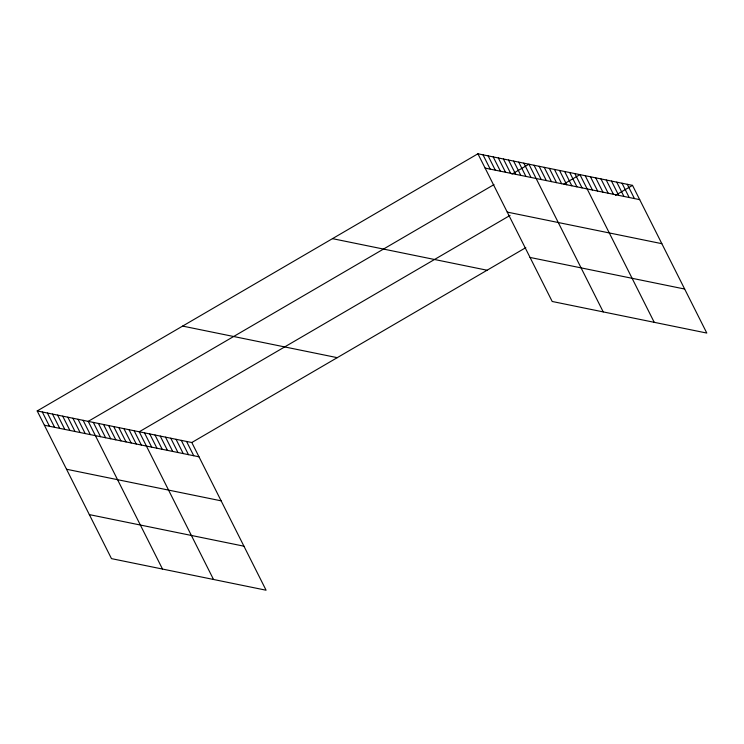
<?xml version="1.0" encoding="UTF-8"?>
<svg xmlns="http://www.w3.org/2000/svg" width="744" height="744" viewBox="0 0 744 744"><rect width="100%" height="100%" fill="white"/><g stroke="black" fill="none" stroke-linecap="round" stroke-linejoin="round"><path stroke-width="1.12" d="M37.2 410.939L191.803 442.522L266.082 590.215L111.479 558.632L37.2 410.939L477.918 153.785L632.521 185.368L706.8 333.061L552.197 301.478L477.918 153.785M493.988 184.596L88.22 421.364L162.499 569.048M511.937 174.133L528.938 164.21L603.217 311.894M510.068 215.407L139.24 431.79L213.519 579.474M563.896 184.001L579.957 174.635L654.236 322.319M191.803 442.522L525.803 247.64M615.521 195.291L632.521 185.368M485.097 168.079L639.71 199.652M507.241 212.096L661.844 243.679M530.054 257.452L684.657 289.035M332.475 238.647L487.088 270.23M182.633 326.086L337.246 357.659M44.389 425.233L198.992 456.807M66.523 469.25L221.135 500.833M89.336 514.606L243.948 546.189M627.266 184.298L634.446 198.583M622.012 183.219L629.192 197.504M616.748 182.15L623.937 196.435M611.494 181.071L618.683 195.365M606.239 180.002L613.419 194.286M600.985 178.923L608.164 193.217M595.721 177.853L602.91 192.138M590.466 176.774L597.655 191.069M585.212 175.705L592.401 189.99M574.852 173.585L582.041 187.879M569.746 172.543L576.935 186.837M564.649 171.501L571.838 185.795M559.544 170.46L566.733 184.754M554.447 169.418L561.627 183.703M549.342 168.377L556.531 182.661M544.236 167.335L551.425 181.62M539.14 166.293L546.319 180.578M534.034 165.252L541.223 179.537M523.832 163.168L531.021 177.453M518.726 162.127L525.915 176.412M513.63 161.085L520.809 175.37M508.524 160.044L515.713 174.328M503.428 159.002L510.607 173.287M498.322 157.96L505.511 172.245M493.216 156.919L500.405 171.204M488.12 155.868L495.299 170.162M483.014 154.826L490.203 169.12M186.549 441.452L193.738 455.737M181.294 440.374L188.483 454.668M176.04 439.304L183.219 453.589M170.776 438.225L177.965 452.519M165.521 437.156L172.71 451.441M160.267 436.086L167.456 450.371M155.012 435.008L162.192 449.292M149.758 433.938L156.938 448.223M144.494 432.859L151.683 447.144M134.143 430.748L141.323 445.033M129.037 429.707L136.226 443.991M123.932 428.665L131.121 442.95M118.835 427.614L126.015 441.908M113.73 426.572L120.919 440.867M108.624 425.531L115.813 439.825M103.528 424.489L110.716 438.774M98.422 423.448L105.611 437.732M93.326 422.406L100.505 436.691M83.114 420.323L90.303 434.608M78.018 419.281L85.197 433.566M72.912 418.24L80.101 432.524M67.816 417.198L74.995 431.483M62.71 416.156L69.899 430.441M57.604 415.115L64.793 429.4M52.508 414.073L59.687 428.358M47.402 413.032L54.591 427.316M42.306 411.99L49.485 426.275"/></g></svg>
